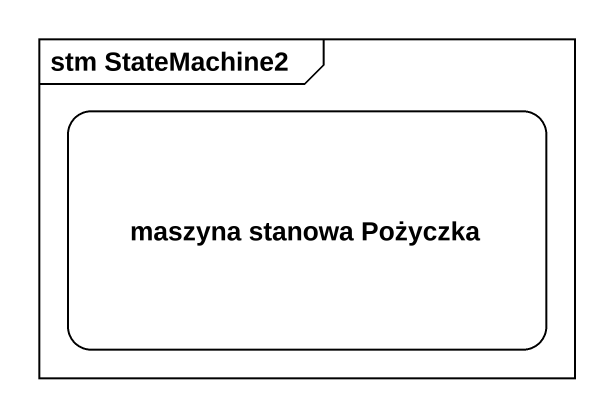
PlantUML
@startuml
mainframe stm StateMachine2
hide empty description
state "maszyna stanowa Pożyczka" as maszyna_stanowa_Pożyczka
@enduml
